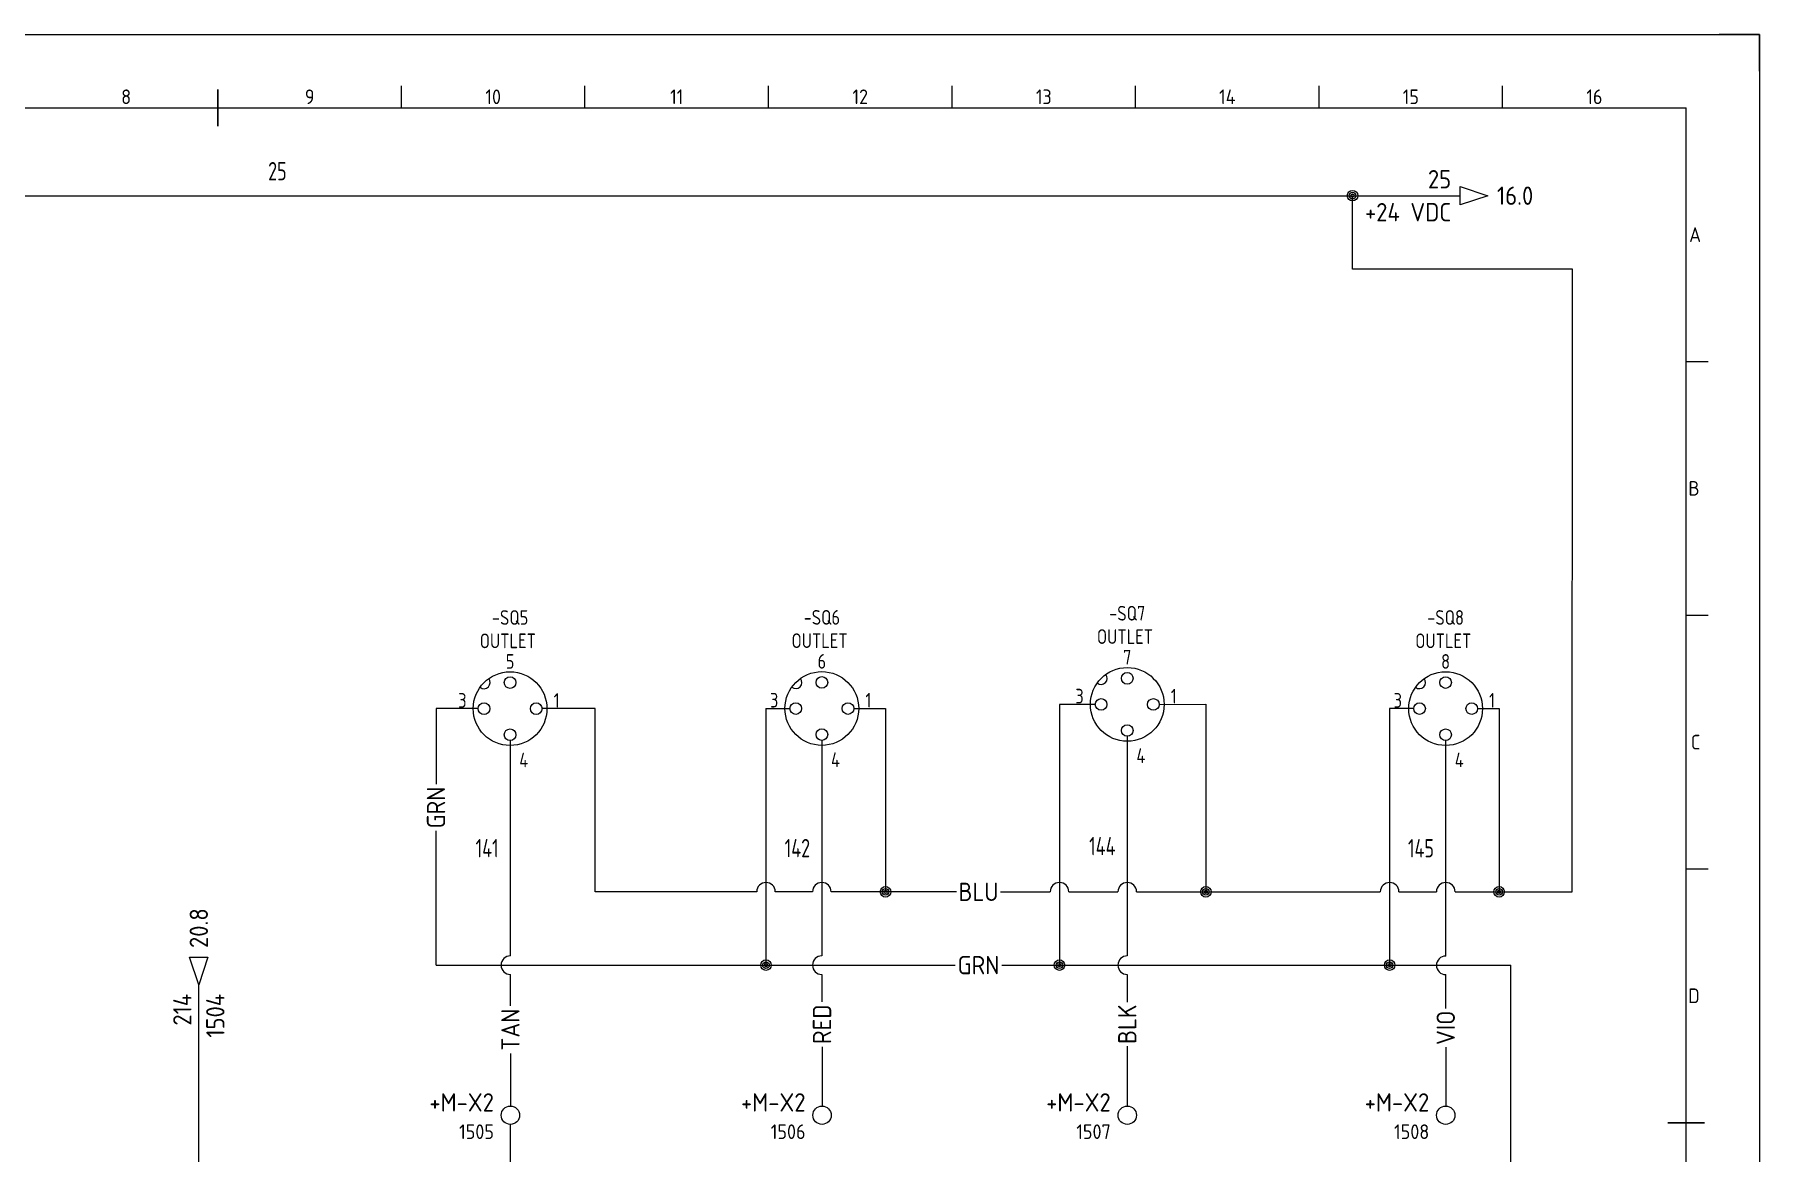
# Model space of a CAD drawing. Header units: millimetres. Extents: x 0 to 841, y 0 to 594.
# Drawn here: x 370.5 to 841, y 288.9 to 594 of the extents above; entities that cross this region are included whole.
import ezdxf
from ezdxf.enums import TextEntityAlignment as Align

# ---------------------------------------------------------------- set-up
doc = ezdxf.new("R2010")
doc.units = ezdxf.units.MM
doc.header["$LTSCALE"] = 12
for name, color, linetype in [('AE_BOR', 1, 'Continuous'), ('BLK_0.5mm^2', 7, 'Continuous'), ('BLU_1.0mm^2', 5, 'Continuous'), ('BLU_1.5mm^2', 5, 'Continuous'), ('DESC', 150, 'Continuous'), ('GRN_2.5mm^2', 3, 'Continuous'), ('GRY_0.5mm^2', 9, 'Continuous'), ('MISC', 7, 'Continuous'), ('RED_0.5mm^2', 1, 'Continuous'), ('RED_2.5mm^2', 1, 'Continuous'), ('SYMS', 7, 'Continuous'), ('TAGS', 150, 'Continuous'), ('TAN_0.5mm^2', 31, 'Continuous'), ('TERMS', 123, 'Continuous'), ('VIO_0.5mm^2', 190, 'Continuous'), ('WIRENO', 72, 'Continuous'), ('WIREREF', 52, 'Continuous'), ('WIREREF_DEST', 52, 'Continuous'), ('XREF', 7, 'Continuous')]:
    doc.layers.add(name, color=color, linetype=linetype)
doc.styles.add('WD_IEC', font='isocp2.shx', dxfattribs={"width": 0.9, "height": 4, "bigfont": 'gbcbig.shx'})

# ---------------------------------------------------------------- blocks, each defined once
blk = doc.blocks.new('gb_a1')
for p in [(20, 574), (821, 20)]:
    blk.add_line(p, (821, 574))
at = {"layer": 'AE_BOR', "color": 1, "lineweight": 15}
for p, q in [((0, 594), (841, 594)), ((841, 594), (841, 0))]:
    blk.add_line(p, q, dxfattribs=at)
at = {"layer": 'AE_BOR', "lineweight": 30}
for p, q in [((841, 594), (830, 594)), ((841, 584), (841, 594))]:
    blk.add_line(p, q, dxfattribs=at)
at = {"layer": 'AE_BOR', "color": 2, "lineweight": 30}
for p, q in [((420.5, 574), (420.5, 579)), ((420.5, 569), (420.5, 574)), ((816, 297), (826, 297))]:
    blk.add_line(p, q, dxfattribs=at)
at = {"layer": 'AE_BOR'}
for p, q in [((470.5625, 574), (470.5625, 580)), ((520.625, 574), (520.625, 580)), ((570.6875, 574), (570.6875, 580)), ((620.75, 574), (620.75, 580)), ((670.8125, 574), (670.8125, 580)), ((720.875, 574), (720.875, 580)), ((770.9375, 574), (770.9375, 580)), ((821, 504.75), (827, 504.75)), ((821, 435.5), (827, 435.5)), ((821, 366.25), (827, 366.25))]:
    blk.add_line(p, q, dxfattribs=at)
at = {"layer": 'AE_BOR', "style": 'WD_IEC'}
for s, p in [('8', (395.46875, 575)), ('9', (445.53125, 575)), ('10', (495.59375, 575)), ('11', (545.65625, 575)), ('12', (595.71875, 575)), ('13', (645.78125, 575)), ('14', (695.84375, 575)), ('15', (745.90625, 575)), ('16', (795.96875, 575))]:
    blk.add_text(s, height=4, dxfattribs=at).set_placement(p, align=Align.CENTER)
for s, p in [('A', (825.04762, 539.375)), ('B', (824.66667, 470.125)), ('C', (824.85714, 400.875)), ('D', (824.66667, 331.625))]:
    blk.add_text(s, height=4, dxfattribs=at).set_placement(p, align=Align.MIDDLE_RIGHT)
blk = doc.blocks.new('HSQ1_PROXPLUG')
at = {"ltscale": 4}
for centre, radius in [((0, -0.19), 5.03), ((0, 3.37), 0.795), ((-3.56, -0.19), 0.795), ((3.56, -0.19), 0.795), ((0, -3.75), 0.795)]:
    blk.add_circle(centre, radius, dxfattribs=at)
blk.add_arc((-3.56, 3.37), 0.836, 229.7677, 40.2323, dxfattribs=at)
at = {"ltscale": 4, "style": 'WD_IEC'}
blk.add_attdef('TAG1', text='', height=2, dxfattribs=at).set_placement((0, 11.25), align=Align.CENTER)
for tag, p in [('DESC1', (-0.31, 9.06)), ('DESC2', (0, 6.25))]:
    blk.add_attdef(tag, text='', height=2, dxfattribs=at).set_placement(p, align=Align.MIDDLE_CENTER)
blk.add_attdef('TERM02', text='', height=1.5, dxfattribs=at).set_placement((-5.94, 0.94), align=Align.MIDDLE_RIGHT)
at = {"ltscale": 4, "style": 'WD_IEC', "flags": 1}
for tag in ['FAMILY', 'CAT', 'ASSYCODE', 'MFG']:
    blk.add_attdef(tag, (0, 0), '', height=0.01, dxfattribs=at)
at = {"ltscale": 4, "style": 'WD_IEC'}
for tag, p in [('TERM01', (5.94, 0.94)), ('TERM03', (1.25, -7.19))]:
    blk.add_attdef(tag, text='', height=1.5, dxfattribs=at).set_placement(p, align=Align.MIDDLE_LEFT)
at = {"style": 'WD_IEC', "flags": 1}
for tag, p in [('X4TERM02', (-4.35, -0.19)), ('X1TERM01', (4.35, -0.19)), ('X8TERM03', (0, -4.54))]:
    blk.add_attdef(tag, p, '', height=0.0025, dxfattribs=at)
blk = doc.blocks.new('HA1D2')
blk.add_lwpolyline([(0, 0), (-1.25, 3.75), (1.25, 3.75)], close=True)
at = {"style": 'WD_IEC'}
blk.add_attdef('XREF', text='', height=2.5, rotation=90, dxfattribs=at).set_placement((0, 5), align=Align.MIDDLE_LEFT)
at = {"style": 'WD_IEC', "flags": 1}
blk.add_attdef('SIGCODE', text='', height=1, dxfattribs=at).set_placement((-2.5, 1.8), align=Align.RIGHT)
blk.add_attdef('X8TERM01', (0, 0), '', height=0.32, dxfattribs=at)
at = {"style": 'WD_IEC', "flags": 8}
blk.add_attdef('WIRENO', text='', height=2.5, rotation=90, dxfattribs=at).set_placement((-1, -1.25), align=Align.RIGHT)
at = {"style": 'WD_IEC'}
blk.add_attdef('DESC1', text='', height=2.5, rotation=90, dxfattribs=at).set_placement((1, -1.25), align=Align.TOP_RIGHT)
blk = doc.blocks.new('VT0_LGENERIC')
at = {"style": 'WD_IEC', "flags": 1}
for tag, p, height in [('X2TERM01', (0, 4), 0.16), ('X2_TINY_DOT_DONT_REMOVE', (0, 4), 0.0001), ('X8TERM01', (0, -4), 0.16), ('X8_TINY_DOT_DONT_REMOVE', (0, -4), 0.0001)]:
    blk.add_attdef(tag, p, '', height=height, rotation=90, dxfattribs=at)
at = {"style": 'WD_IEC'}
blk.add_attdef('COLOR', text='', height=2.5, rotation=90, dxfattribs=at).set_placement((0, 0), align=Align.MIDDLE_CENTER)
blk = doc.blocks.new('HT0_LGENERIC')
at = {"style": 'WD_IEC'}
blk.add_attdef('COLOR', text='', height=2.5, dxfattribs=at).set_placement((0, 0), align=Align.MIDDLE_CENTER)
at = {"style": 'WD_IEC', "flags": 1}
for tag, p, height in [('X4_TINY_DOT_DONT_REMOVE', (-2.5, 0), 0.002), ('X4TERM01', (-2.5, 0), 0.2), ('X1_TINY_DOT_DONT_REMOVE', (2.5, 0), 0.002), ('X1TERM01', (2.5, 0), 0.2)]:
    blk.add_attdef(tag, p, '', height=height, dxfattribs=at)
blk = doc.blocks.new('HA1S1')
blk.add_lwpolyline([(0, 1.25), (3.75, 0), (0, -1.25)], close=True)
at = {"style": 'WD_IEC'}
for tag, height, flags, p in [('WIRENO', 2.5, 8, (-1.25, 1)), ('SIGCODE', 1, 1, (5, 1.8))]:
    blk.add_attdef(tag, text='', height=height, dxfattribs=dict(at, flags=flags)).set_placement(p, align=Align.RIGHT)
at = {"style": 'WD_IEC', "flags": 1}
blk.add_attdef('X4TERM01', (0, 0), '', height=0.32, dxfattribs=at)
at = {"style": 'WD_IEC'}
blk.add_attdef('XREF', text='', height=2.5, dxfattribs=at).set_placement((5, 0), align=Align.MIDDLE_LEFT)
blk.add_attdef('DESC1', text='', height=2.5, dxfattribs=at).set_placement((-1.25, -1), align=Align.TOP_RIGHT)
blk = doc.blocks.new('VT0002')
blk.add_circle((0, 0), 1.25)
at = {"style": 'WD_IEC'}
for tag, p in [('INST', (-2.25, 7.5)), ('LOC', (-2.25, 4))]:
    blk.add_attdef(tag, text='', height=2.5, dxfattribs=at).set_placement(p, align=Align.RIGHT)
at = {"style": 'WD_IEC', "flags": 1}
for tag, p, height in [('ASSYCODE', (2.75, 10.75), 1), ('CATDESC', (2.75, 9.25), 1), ('MFG', (2.75, 7.25), 1.5), ('CAT', (2.75, 4.75), 1.5), ('X2PIN01', (0, 2.25), 0.4), ('X4TERM01', (-1.25, 0), 0.32), ('X4PIN01', (-1.25, 1), 0.4), ('X4TERMDESC01', (-1.25, 0.5), 0.4), ('X2TERM01', (0, 1.25), 0.32), ('X2TERMDESC01', (0, 1.75), 0.4), ('X8PIN01', (0, -0.25), 0.4), ('X1TERM01', (1.25, 0), 0.32), ('X1PIN01', (1.25, 1), 0.4), ('X1TERMDESC01', (1.25, 0.5), 0.4), ('X8TERM01', (0, -1.25), 0.32), ('X8TERMDESC01', (0, -0.75), 0.4), ('LINKTERM', (0, -2), 0.4), ('STRIPSEQ', (0, -3), 0.4)]:
    blk.add_attdef(tag, p, '', height=height, dxfattribs=at)
at = {"style": 'WD_IEC', "flags": 8}
for tag, height, p in [('TAGSTRIP', 2.5, (-2.25, 0.5)), ('TERM01', 2, (-2.25, -3.25))]:
    blk.add_attdef(tag, text='', height=height, dxfattribs=at).set_placement(p, align=Align.RIGHT)
blk = doc.blocks.new('WD_WNH')
at = {"linetype": 'Continuous', "style": 'WD_IEC', "width": 0.8}
blk.add_attdef('WIRENO', text='', height=2.5, dxfattribs=at).set_placement((0, 0.75), align=Align.CENTER)
at = {"style": 'WD_IEC', "flags": 1}
for tag, p in [('W08USER', (0, 0.375)), ('W04USER', (0, 0.875)), ('W05USER', (0, 0.75)), ('W09USER', (0, 0.25)), ('W03USER', (0, 1)), ('W06USER', (0, 0.625)), ('W07USER', (0, 0.5)), ('W02USER', (0, 1.125)), ('W01USER', (0, 1.25)), ('W10USER', (0, 0.125))]:
    blk.add_attdef(tag, text='', height=0.08, dxfattribs=at).set_placement(p, align=Align.CENTER)
blk = doc.blocks.new('WD_WNV')
at = {"linetype": 'Continuous', "style": 'WD_IEC', "width": 0.8}
blk.add_attdef('WIRENO', text='', height=2.5, dxfattribs=at).set_placement((-1.6, 0), align=Align.MIDDLE_RIGHT)
at = {"style": 'WD_IEC', "flags": 1}
for tag, p in [('W08USER', (-1, 0.375)), ('W04USER', (-1, 0.875)), ('W05USER', (-1, 0.75)), ('W09USER', (-1, 0.25)), ('W03USER', (-1, 1)), ('W06USER', (-1, 0.625)), ('W07USER', (-1, 0.5)), ('W02USER', (-1, 1.125)), ('W01USER', (-1, 1.25)), ('W10USER', (-1, 0.125))]:
    blk.add_attdef(tag, text='', height=0.08, dxfattribs=at).set_placement(p, align=Align.CENTER)
blk = doc.blocks.new('wddot')
for radius in [0.72, 0.449, 0.223]:
    blk.add_circle((0, 0), radius)

msp = doc.modelspace()

# ---------------------------------------------------------------- linework, layer by layer
at = {"layer": 'BLK_0.5mm^2', "ltscale": 25}
for p, q in [((668.54, 402.46), (668.54, 342.53)), ((668.54, 337.45), (668.54, 329.88)), ((668.54, 317.85), (668.54, 301.54))]:
    msp.add_line(p, q, dxfattribs=at)
msp.add_arc((668.54, 339.99), 2.54, 90, 270, dxfattribs=at)
at = {"layer": 'BLU_1.0mm^2', "ltscale": 25}
for p, q in [((64.78, 550), (759.39, 550)), ((730, 529.98), (730, 550)), ((790.03, 529.98), (730, 529.98)), ((523.38, 410), (508.91, 410)), ((523.38, 360), (523.38, 410)), ((593.95, 410.05), (602.62, 410.05)), ((602.62, 410.05), (602.62, 360)), ((567.46, 360), (523.38, 360)), ((582.7, 360), (572.54, 360)), ((621.96, 360), (587.78, 360)), ((633.96, 360), (647.51, 360)), ((652.59, 360), (666, 360)), ((671.08, 360), (737.57, 360)), ((742.65, 360), (752.88, 360)), ((757.96, 360), (789.91, 360))]:
    msp.add_line(p, q, dxfattribs=at)
at = {"layer": 'BLU_1.0mm^2', "ltscale": 4}
for p, q in [((789.91, 360.04), (790.03, 529.98)), ((677.25, 411.17), (690.02, 411.19)), ((690.02, 411.19), (689.99, 360))]:
    msp.add_line(p, q, dxfattribs=at)
at = {"layer": 'BLU_1.0mm^2'}
for p, q in [((764.08, 410.01), (769.97, 410.01)), ((769.97, 410.01), (769.97, 360))]:
    msp.add_line(p, q, dxfattribs=at)
at = {"layer": 'BLU_1.0mm^2', "ltscale": 25}
for centre in [(570, 360), (585.24, 360), (650.05, 360), (668.54, 360), (740.11, 360), (755.42, 360)]:
    msp.add_arc(centre, 2.54, 0, 180, dxfattribs=at)
at = {"layer": 'BLU_1.5mm^2'}
msp.add_line((415.29, 242.45), (415.29, 334.67), dxfattribs=at)
at = {"layer": 'GRN_2.5mm^2', "ltscale": 4}
for p, q in [((480, 410), (480, 389.4)), ((491.5, 410), (480, 410)), ((659.84, 411.17), (650.05, 411.15))]:
    msp.add_line(p, q, dxfattribs=at)
at = {"layer": 'GRN_2.5mm^2', "ltscale": 25}
for p, q in [((570, 410), (576.54, 410)), ((740.11, 410.01), (740.11, 340)), ((746.67, 410.01), (740.11, 410.01)), ((480, 340), (621.58, 340)), ((634.34, 340), (773.18, 340)), ((773.18, 90), (773.18, 340))]:
    msp.add_line(p, q, dxfattribs=at)
at = {"layer": 'GRN_2.5mm^2'}
for p, q in [((570, 410), (570, 340)), ((650.05, 411.15), (650.05, 340)), ((480, 340), (480, 376.64))]:
    msp.add_line(p, q, dxfattribs=at)
at = {"layer": 'GRY_0.5mm^2'}
msp.add_line((500.29, 241.36), (500.29, 296.54), dxfattribs=at)
at = {"layer": 'RED_0.5mm^2', "ltscale": 25}
for p, q in [((585.24, 337.46), (585.24, 330.01)), ((585.29, 317.72), (585.29, 301.54))]:
    msp.add_line(p, q, dxfattribs=at)
at = {"layer": 'RED_2.5mm^2'}
msp.add_line((585.24, 401.34), (585.24, 342.54), dxfattribs=at)
msp.add_arc((585.24, 340), 2.54, 90, 270, dxfattribs=at)
at = {"layer": 'TAN_0.5mm^2', "ltscale": 25}
for p, q in [((500.29, 342.54), (500.29, 401.29)), ((500.29, 328.9), (500.29, 337.46)), ((500.29, 315.9), (500.29, 301.54))]:
    msp.add_line(p, q, dxfattribs=at)
msp.add_arc((500.29, 340), 2.54, 90, 270, dxfattribs=at)
at = {"layer": 'VIO_0.5mm^2', "ltscale": 25}
for p, q in [((755.42, 342.49), (755.42, 401.3)), ((755.42, 328.14), (755.42, 337.41)), ((755.42, 317.64), (755.42, 301.54))]:
    msp.add_line(p, q, dxfattribs=at)
msp.add_arc((755.42, 339.95), 2.54, 90, 270, dxfattribs=at)

# ---------------------------------------------------------------- block references
msp.add_blockref('gb_a1', (0, 0))
at = {"layer": 'SYMS', "ltscale": 25}
ref = msp.add_blockref('HA1S1', (759.39, 550), dxfattribs=dict(at, xscale=2, yscale=2, zscale=2))
ref.add_attrib('WIRENO', '25', dxfattribs={"layer": 'WIREREF', "height": 5, "style": 'WD_IEC', "flags": 8}).set_placement((756.89, 552), align=Align.RIGHT)
ref.add_attrib('DESC1', '+24 VDC', dxfattribs={"layer": 'DESC', "height": 5, "style": 'WD_IEC'}).set_placement((756.89, 548), align=Align.TOP_RIGHT)
ref.add_attrib('XREF', '16.0', dxfattribs={"layer": 'XREF', "height": 5, "style": 'WD_IEC'}).set_placement((769.39, 550), align=Align.MIDDLE_LEFT)
at = {"layer": 'SYMS', "xscale": 2, "yscale": 2, "zscale": 2}
for p in [(730, 550), (602.62, 360), (689.99, 360), (769.97, 360), (570, 340), (650.05, 340), (740.11, 340)]:
    msp.add_blockref('wddot', p, dxfattribs=at)
at = {"layer": 'SYMS', "ltscale": 4}
ref = msp.add_blockref('HSQ1_PROXPLUG', (668.54, 411.54), dxfattribs=dict(at, xscale=2, yscale=2, zscale=2))
ref.add_attrib('TAG1', '-SQ7', dxfattribs={"layer": 'TAGS', "ltscale": 4, "height": 4, "style": 'WD_IEC', "width": 0.9}).set_placement((668.54, 434.04), align=Align.CENTER)
ref.add_attrib('TERM03', '4', dxfattribs={"layer": 'TERMS', "ltscale": 4, "height": 4, "style": 'WD_IEC', "width": 0.9}).set_placement((671.04, 397.17), align=Align.MIDDLE_LEFT)
ref.add_attrib('DESC2', '7', dxfattribs={"layer": 'DESC', "ltscale": 4, "height": 4, "style": 'WD_IEC', "width": 0.9}).set_placement((668.54, 424.04), align=Align.MIDDLE_CENTER)
ref.add_attrib('TERM02', '3', dxfattribs={"layer": 'TERMS', "ltscale": 4, "height": 4, "style": 'WD_IEC', "width": 0.9}).set_placement((656.67, 413.42), align=Align.MIDDLE_RIGHT)
ref.add_attrib('DESC1', 'OUTLET', dxfattribs={"layer": 'DESC', "ltscale": 4, "height": 4, "style": 'WD_IEC', "width": 0.9}).set_placement((667.92, 429.67), align=Align.MIDDLE_CENTER)
ref.add_attrib('TERM01', '1', dxfattribs={"layer": 'TERMS', "ltscale": 4, "height": 4, "style": 'WD_IEC', "width": 0.9}).set_placement((680.42, 413.42), align=Align.MIDDLE_LEFT)
ref = msp.add_blockref('HSQ1_PROXPLUG', (500.2, 410.38), dxfattribs=dict(at, xscale=2, yscale=2, zscale=2))
ref.add_attrib('TAG1', '-SQ5', dxfattribs={"layer": 'TAGS', "ltscale": 4, "height": 4, "style": 'WD_IEC', "width": 0.9}).set_placement((500.2, 432.88), align=Align.CENTER)
ref.add_attrib('TERM03', '4', dxfattribs={"layer": 'TERMS', "ltscale": 4, "height": 4, "style": 'WD_IEC', "width": 0.9}).set_placement((502.7, 396), align=Align.MIDDLE_LEFT)
ref.add_attrib('DESC2', '5', dxfattribs={"layer": 'DESC', "ltscale": 4, "height": 4, "style": 'WD_IEC', "width": 0.9}).set_placement((500.2, 422.88), align=Align.MIDDLE_CENTER)
ref.add_attrib('TERM02', '3', dxfattribs={"layer": 'TERMS', "ltscale": 4, "height": 4, "style": 'WD_IEC', "width": 0.9}).set_placement((488.33, 412.25), align=Align.MIDDLE_RIGHT)
ref.add_attrib('DESC1', 'OUTLET', dxfattribs={"layer": 'DESC', "ltscale": 4, "height": 4, "style": 'WD_IEC', "width": 0.9}).set_placement((499.58, 428.5), align=Align.MIDDLE_CENTER)
ref.add_attrib('TERM01', '1', dxfattribs={"layer": 'TERMS', "ltscale": 4, "height": 4, "style": 'WD_IEC', "width": 0.9}).set_placement((512.08, 412.25), align=Align.MIDDLE_LEFT)
ref = msp.add_blockref('HSQ1_PROXPLUG', (585.24, 410.42), dxfattribs=dict(at, xscale=2, yscale=2, zscale=2))
ref.add_attrib('TAG1', '-SQ6', dxfattribs={"layer": 'TAGS', "ltscale": 4, "height": 4, "style": 'WD_IEC', "width": 0.9}).set_placement((585.24, 432.92), align=Align.CENTER)
ref.add_attrib('TERM03', '4', dxfattribs={"layer": 'TERMS', "ltscale": 4, "height": 4, "style": 'WD_IEC', "width": 0.9}).set_placement((587.74, 396.05), align=Align.MIDDLE_LEFT)
ref.add_attrib('DESC2', '6', dxfattribs={"layer": 'DESC', "ltscale": 4, "height": 4, "style": 'WD_IEC', "width": 0.9}).set_placement((585.24, 422.92), align=Align.MIDDLE_CENTER)
ref.add_attrib('TERM02', '3', dxfattribs={"layer": 'TERMS', "ltscale": 4, "height": 4, "style": 'WD_IEC', "width": 0.9}).set_placement((573.37, 412.3), align=Align.MIDDLE_RIGHT)
ref.add_attrib('DESC1', 'OUTLET', dxfattribs={"layer": 'DESC', "ltscale": 4, "height": 4, "style": 'WD_IEC', "width": 0.9}).set_placement((584.62, 428.55), align=Align.MIDDLE_CENTER)
ref.add_attrib('TERM01', '1', dxfattribs={"layer": 'TERMS', "ltscale": 4, "height": 4, "style": 'WD_IEC', "width": 0.9}).set_placement((597.12, 412.3), align=Align.MIDDLE_LEFT)
ref = msp.add_blockref('HSQ1_PROXPLUG', (755.38, 410.39), dxfattribs=dict(at, xscale=2, yscale=2, zscale=2))
ref.add_attrib('TAG1', '-SQ8', dxfattribs={"layer": 'TAGS', "ltscale": 4, "height": 4, "style": 'WD_IEC', "width": 0.9}).set_placement((755.38, 432.89), align=Align.CENTER)
ref.add_attrib('TERM03', '4', dxfattribs={"layer": 'TERMS', "ltscale": 4, "height": 4, "style": 'WD_IEC', "width": 0.9}).set_placement((757.88, 396.01), align=Align.MIDDLE_LEFT)
ref.add_attrib('DESC2', '8', dxfattribs={"layer": 'DESC', "ltscale": 4, "height": 4, "style": 'WD_IEC', "width": 0.9}).set_placement((755.38, 422.89), align=Align.MIDDLE_CENTER)
ref.add_attrib('TERM02', '3', dxfattribs={"layer": 'TERMS', "ltscale": 4, "height": 4, "style": 'WD_IEC', "width": 0.9}).set_placement((743.5, 412.26), align=Align.MIDDLE_RIGHT)
ref.add_attrib('DESC1', 'OUTLET', dxfattribs={"layer": 'DESC', "ltscale": 4, "height": 4, "style": 'WD_IEC', "width": 0.9}).set_placement((754.75, 428.51), align=Align.MIDDLE_CENTER)
ref.add_attrib('TERM01', '1', dxfattribs={"layer": 'TERMS', "ltscale": 4, "height": 4, "style": 'WD_IEC', "width": 0.9}).set_placement((767.25, 412.26), align=Align.MIDDLE_LEFT)
at = {"layer": 'SYMS', "ltscale": 25}
ref = msp.add_blockref('VT0_LGENERIC', (480, 383.02), dxfattribs=dict(at, xscale=2, yscale=2, zscale=2))
ref.add_attrib('COLOR', 'GRN', dxfattribs={"layer": 'MISC', "height": 5, "rotation": 90, "style": 'WD_IEC'}).set_placement((480, 383.02), align=Align.MIDDLE_CENTER)
ref = msp.add_blockref('HT0_LGENERIC', (627.96, 360), dxfattribs=dict(at, xscale=2, yscale=2, zscale=2))
ref.add_attrib('COLOR', 'BLU', dxfattribs={"layer": 'MISC', "height": 5, "style": 'WD_IEC'}).set_placement((627.96, 360), align=Align.MIDDLE_CENTER)
ref = msp.add_blockref('HA1D2', (415.29, 334.67), dxfattribs=dict(at, xscale=2, yscale=2, zscale=2))
ref.add_attrib('WIRENO', '214', dxfattribs={"layer": 'WIREREF_DEST', "height": 5, "rotation": 90, "style": 'WD_IEC', "flags": 8}).set_placement((413.29, 332.17), align=Align.RIGHT)
ref.add_attrib('DESC1', '1504', dxfattribs={"layer": 'DESC', "height": 5, "rotation": 90, "style": 'WD_IEC'}).set_placement((417.29, 332.17), align=Align.TOP_RIGHT)
ref.add_attrib('XREF', '20.8', dxfattribs={"layer": 'XREF', "height": 5, "rotation": 90, "style": 'WD_IEC'}).set_placement((415.29, 344.67), align=Align.MIDDLE_LEFT)
ref = msp.add_blockref('HT0_LGENERIC', (627.96, 340), dxfattribs=dict(at, xscale=2, yscale=2, zscale=2))
ref.add_attrib('COLOR', 'GRN', dxfattribs={"layer": 'MISC', "height": 5, "style": 'WD_IEC'}).set_placement((627.96, 340), align=Align.MIDDLE_CENTER)
ref = msp.add_blockref('VT0_LGENERIC', (500.29, 322.4), dxfattribs=dict(at, xscale=2, yscale=2, zscale=2))
ref.add_attrib('COLOR', 'TAN', dxfattribs={"layer": 'MISC', "height": 5, "rotation": 90, "style": 'WD_IEC'}).set_placement((500.29, 322.4), align=Align.MIDDLE_CENTER)
ref = msp.add_blockref('VT0_LGENERIC', (585.29, 323.87), dxfattribs=dict(at, xscale=2, yscale=2, zscale=2))
ref.add_attrib('COLOR', 'RED', dxfattribs={"layer": 'MISC', "height": 5, "rotation": 90, "style": 'WD_IEC'}).set_placement((585.29, 323.87), align=Align.MIDDLE_CENTER)
ref = msp.add_blockref('VT0_LGENERIC', (668.54, 323.87), dxfattribs=dict(at, xscale=2, yscale=2, zscale=2))
ref.add_attrib('COLOR', 'BLK', dxfattribs={"layer": 'MISC', "height": 5, "rotation": 90, "style": 'WD_IEC'}).set_placement((668.54, 323.87), align=Align.MIDDLE_CENTER)
ref = msp.add_blockref('VT0_LGENERIC', (755.42, 322.89), dxfattribs=dict(at, xscale=2, yscale=2, zscale=2))
ref.add_attrib('COLOR', 'VIO', dxfattribs={"layer": 'MISC', "height": 5, "rotation": 90, "style": 'WD_IEC'}).set_placement((755.42, 322.89), align=Align.MIDDLE_CENTER)
ref = msp.add_blockref('VT0002', (500.29, 299.04), dxfattribs=dict(at, xscale=2, yscale=2, zscale=2))
ref.add_attrib('TAGSTRIP', '+M-X2', dxfattribs={"layer": 'TAGS', "height": 5, "style": 'WD_IEC', "flags": 8}).set_placement((495.79, 300.04), align=Align.RIGHT)
ref.add_attrib('TERM01', '1505', dxfattribs={"layer": 'TERMS', "height": 4, "style": 'WD_IEC', "flags": 8}).set_placement((495.79, 292.54), align=Align.RIGHT)
ref = msp.add_blockref('VT0002', (585.29, 299.04), dxfattribs=dict(at, xscale=2, yscale=2, zscale=2))
ref.add_attrib('TAGSTRIP', '+M-X2', dxfattribs={"layer": 'TAGS', "height": 5, "style": 'WD_IEC', "flags": 8}).set_placement((580.79, 300.04), align=Align.RIGHT)
ref.add_attrib('TERM01', '1506', dxfattribs={"layer": 'TERMS', "height": 4, "style": 'WD_IEC', "flags": 8}).set_placement((580.79, 292.54), align=Align.RIGHT)
ref = msp.add_blockref('VT0002', (668.54, 299.04), dxfattribs=dict(at, xscale=2, yscale=2, zscale=2))
ref.add_attrib('TAGSTRIP', '+M-X2', dxfattribs={"layer": 'TAGS', "height": 5, "style": 'WD_IEC', "flags": 8}).set_placement((664.04, 300.04), align=Align.RIGHT)
ref.add_attrib('TERM01', '1507', dxfattribs={"layer": 'TERMS', "height": 4, "style": 'WD_IEC', "flags": 8}).set_placement((664.04, 292.54), align=Align.RIGHT)
ref = msp.add_blockref('VT0002', (755.42, 299.04), dxfattribs=dict(at, xscale=2, yscale=2, zscale=2))
ref.add_attrib('TAGSTRIP', '+M-X2', dxfattribs={"layer": 'TAGS', "height": 5, "style": 'WD_IEC', "flags": 8}).set_placement((750.92, 300.04), align=Align.RIGHT)
ref.add_attrib('TERM01', '1508', dxfattribs={"layer": 'TERMS', "height": 4, "style": 'WD_IEC', "flags": 8}).set_placement((750.92, 292.54), align=Align.RIGHT)
at = {"layer": 'WIRENO', "ltscale": 25}
ref = msp.add_blockref('WD_WNH', (437.07, 550), dxfattribs=dict(at, xscale=-2, yscale=2, zscale=2, rotation=180))
ref.add_attrib('WIRENO', '25', dxfattribs={"linetype": 'Continuous', "height": 5, "style": 'WD_IEC', "width": 0.8}).set_placement((436.73, 554.19), align=Align.CENTER)
ref = msp.add_blockref('WD_WNV', (500.29, 371.92), dxfattribs=dict(at, xscale=2, yscale=2, zscale=2))
ref.add_attrib('WIRENO', '141', dxfattribs={"linetype": 'Continuous', "height": 5, "style": 'WD_IEC', "width": 0.8}).set_placement((497.09, 371.92), align=Align.MIDDLE_RIGHT)
ref = msp.add_blockref('WD_WNV', (585.24, 371.94), dxfattribs=dict(at, xscale=2, yscale=2, zscale=2))
ref.add_attrib('WIRENO', '142', dxfattribs={"linetype": 'Continuous', "height": 5, "style": 'WD_IEC', "width": 0.8}).set_placement((582.04, 371.94), align=Align.MIDDLE_RIGHT)
ref = msp.add_blockref('WD_WNV', (668.54, 372.49), dxfattribs=dict(at, xscale=2, yscale=2, zscale=2))
ref.add_attrib('WIRENO', '144', dxfattribs={"linetype": 'Continuous', "height": 5, "style": 'WD_IEC', "width": 0.8}).set_placement((665.34, 372.49), align=Align.MIDDLE_RIGHT)
ref = msp.add_blockref('WD_WNV', (755.42, 371.9), dxfattribs=dict(at, xscale=2, yscale=2, zscale=2))
ref.add_attrib('WIRENO', '145', dxfattribs={"linetype": 'Continuous', "height": 5, "style": 'WD_IEC', "width": 0.8}).set_placement((752.22, 371.9), align=Align.MIDDLE_RIGHT)

doc.saveas('drawing.dxf')
